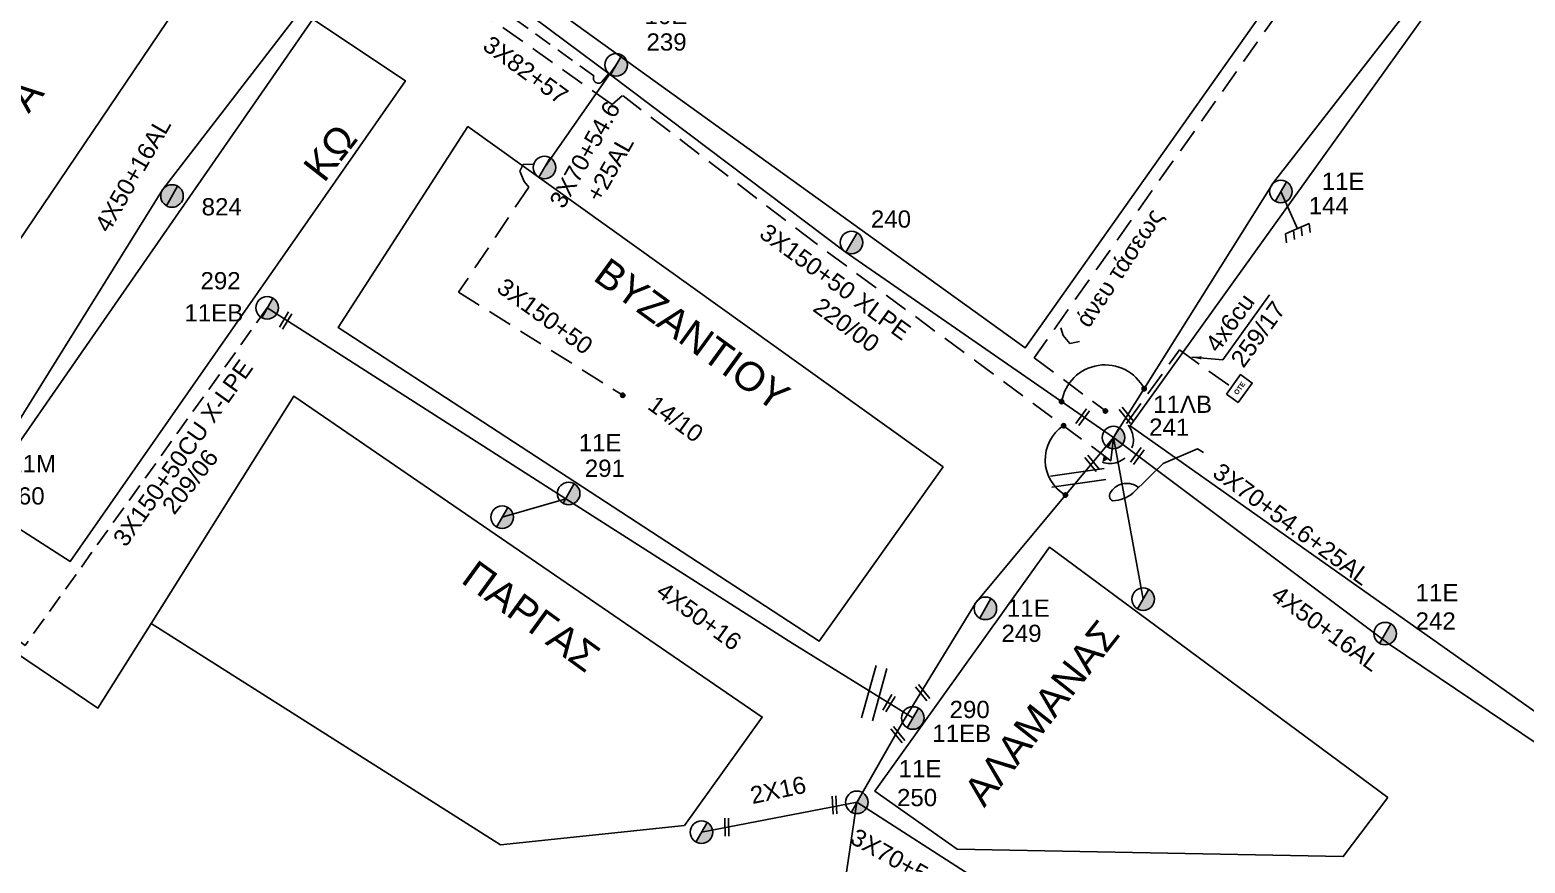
# Model space of a CAD drawing. Header units: millimetres. Extents: x 72 to 3039, y -786 to 786.
# Drawn here: x 1124.3 to 1280.6, y 606.4 to 693.5 of the extents above; entities that cross this region are included whole.
import ezdxf

# ---------------------------------------------------------------- set-up
doc = ezdxf.new("R2010")
doc.units = ezdxf.units.MM
doc.linetypes.add('DASHED', pattern=[19.05, 12.7, -6.35])
for name, color, linetype in [('Pillar OTE', 7, 'Continuous'), ('Άγνωστα', 7, 'Continuous'), ('Γέφυρες Εναέριου Δικτύου', 7, 'Continuous'), ('Γείωση', 7, 'Continuous'), ('Γυμνά εναέρια ΧΤ (1Φ)   2x16AL', 7, 'Continuous'), ('Γυμνά εναέρια ΧΤ και ΦΟΠ (3Φ)   4x50+16AL', 7, 'Continuous'), ('Επιγραφές - Σχήματα', 7, 'Continuous'), ('Καλώδια ΧΤ   3x150+50AL', 7, 'DASHED'), ('Καλώδια ΧΤ   3x150+50CU', 7, 'DASHED'), ('Καλώδια ΧΤ   3x150+70AL', 7, 'DASHED'), ('Καλώδια ΧΤ   3x150AL+50CU', 7, 'DASHED'), ('Μηχανική τομή', 7, 'Continuous'), ('Στύλος Ξύλινος', 7, 'Continuous'), ('Στύλος Ξύλινος @ 1', 7, 'Continuous'), ('Στύλος ΦΜ', 7, 'Continuous'), ('Στύλος ΦΜ @ 1', 7, 'Continuous'), ('Συνδέσεις', 7, 'Continuous'), ('Συνεστραμμένα ΧΤ   3x70+54.6+25 AL', 7, 'SYN_LINE'), ('Τομή', 7, 'Continuous'), ('Υπόβαθρο ΔΕΗ', 7, 'Continuous'), ('Υπόγεια καλώδια Παροχών ΧΤ   4x50AL', 7, 'DASHED'), ('Υπόγεια καλώδια Παροχών ΧΤ   4x6', 7, 'DASHED')]:
    doc.layers.add(name, color=color, linetype=linetype)
doc.styles.get("Standard").update_dxf_attribs({"font": 'arial.ttf'})
doc.linetypes.add('SYN_LINE', pattern='A,0.5,-0.0001,["/\\/\\/\\/",Standard,S=0.1,R=0,X=0,Y=-0.05],-0.25', length=0.7501)
doc.dimstyles.new('ISO-25', dxfattribs={"dimtxt": 2.5, "dimasz": 2.5, "dimexe": 1.25, "dimexo": 0.625, "dimtad": 1, "dimtxsty": 'Standard', "dimcen": 2.5, "dimadec": 0, "dimazin": 0, "dimtfac": 1, "dimtmove": 0, "dimatfit": 3, "dimfxl": 1, "dimarcsym": 0})

# ---------------------------------------------------------------- blocks, each defined once
blk = doc.blocks.new('ΥΠΑΡΧΩΝ ΤΣΙΜΕΝΤΕΝΙΟΣ ΣΤΥΛΟΣ')
at = {"layer": 'Στύλος ΦΜ'}
blk.add_hatch(color=7, dxfattribs=at).paths.add_polyline_path([(-1.29, -2.28, 0.574793), (2.62, 0, 0.268822), (1.3, 2.27)])
at = {"layer": 'Στύλος ΦΜ', "color": 7}
blk.add_line((-1.29, -2.28), (1.3, 2.27), dxfattribs=at)
blk.add_circle((0, 0), 2.62, dxfattribs=at)
at = {"layer": 'Στύλος ΦΜ', "flags": 4}
for tag, p in [('ΑΡΙΘΜΟΣ', (-4.68, 8.05)), ('ΤΥΠΟΣ', (-4.91, 3.03))]:
    blk.add_attdef(tag, p, '', height=4, dxfattribs=at)
blk = doc.blocks.new('ΥΠΑΡΧΩΝ ΞΥΛΙΝΟΣ ΣΤΥΛΟΣ')
at = {"layer": 'Στύλος Ξύλινος'}
h = blk.add_hatch(color=7, dxfattribs=at)
h.paths.add_polyline_path([(-2.62, 0, 0.270008), (-1.29, -2.28), (1.3, 2.27, 0.576266)])
h.paths.add_polyline_path([(-1.29, -2.28, 0.574793), (2.62, 0, 0.268822), (1.3, 2.27)])
at = {"layer": 'Στύλος Ξύλινος', "color": 7}
blk.add_line((-1.29, -2.28), (1.3, 2.27), dxfattribs=at)
blk.add_circle((0, 0), 2.62, dxfattribs=at)
at = {"layer": 'Στύλος Ξύλινος', "flags": 4}
for tag, p in [('ΑΡΙΘΜΟΣ', (-4.91, 8.6)), ('ΤΥΠΟΣ', (-4.85, 3.39))]:
    blk.add_attdef(tag, p, '', height=4, dxfattribs=at)
blk = doc.blocks.new('ΓΕΙΩΣΗ')
at = {"layer": 'Γείωση', "ltscale": 40}
for p, q in [((-2.34, 11.45), (-3, 9.45)), ((-0.34, 11.45), (-1, 9.45)), ((1.66, 11.45), (1, 9.45)), ((3.66, 11.45), (3, 9.45)), ((0, 9.45), (0, 0))]:
    blk.add_line(p, q, dxfattribs=at)
blk.add_lwpolyline([(-3, 9.45), (3, 9.45)], dxfattribs=at)
blk = doc.blocks.new('ΤΟΜΗ')
at = {"layer": 'Τομή', "ltscale": 40}
for p, q in [((-5.68, 0), (5.68, 0)), ((5.68, -2.33), (-5.68, -2.33))]:
    blk.add_line(p, q, dxfattribs=at)
blk = doc.blocks.new('ΜΗΧΑΝΙΚΗ ΤΟΜΗ')
at = {"layer": 'Μηχανική τομή', "ltscale": 40}
for p, q in [((-1.89, 0.78), (1.89, 0.78)), ((1.89, 0), (-1.89, 0))]:
    blk.add_line(p, q, dxfattribs=at)
blk = doc.blocks.new('_ΣΥΝΔΕΣΗ')
at = {"layer": 'Συνδέσεις', "linetype": 'SYN_LINE', "ltscale": 40}
blk.add_hatch(color=256, dxfattribs=at).paths.add_polyline_path([(0.5, -0.01, 1), (-0.5, -0.01, 1)])
at = {"layer": 'Συνδέσεις'}
blk.add_circle((0, -0.01), 0.5, dxfattribs=at)
blk = doc.blocks.new('PILLAR ΟΤΕ')
at = {"layer": 'Pillar OTE', "ltscale": 40}
blk.add_lwpolyline([(-3.31, 2.02), (3.39, 2.02), (3.39, -1.99), (-3.31, -1.99)], close=True, dxfattribs=at)
at = {"layer": 'Pillar OTE', "insert": (-1.81, 0.71), "char_height": 1.3575, "width": 109.961, "attachment_point": 1}
blk.add_mtext('{\\fArial|b1|i0|c161|p34;OTE}', dxfattribs=at)

msp = doc.modelspace()

# ---------------------------------------------------------------- hatches: boundary and pattern name
at = {"layer": 'Pillar OTE', "ltscale": 40}
h = msp.add_hatch(color=256, dxfattribs=at)
h.dxf.hatch_style = 1
h.paths.add_polyline_path([(1236.53, 649.06), (1236.38, 648.33), (1237.04, 648.69)])

# ---------------------------------------------------------------- linework, layer by layer
at = {"layer": 'Άγνωστα', "color": 27, "linetype": 'SYN_LINE', "ltscale": 8}
msp.add_line((1180.28, 644.52), (1173.63, 642.59), dxfattribs=at)
at = {"layer": 'Άγνωστα', "color": 6}
for points in [[(1237.55, 650.93), (1209.49, 670.35), (1184.98, 688.86), (1161.08, 706.67)], [(1274.86, 703.3), (1269.42, 697.02), (1254.3, 677.59), (1237.55, 650.93)]]:
    msp.add_lwpolyline(points, dxfattribs=at)
at = {"layer": 'Άγνωστα', "linetype": 'DASHED', "ltscale": 0.2}
msp.add_lwpolyline([(1263.6, 707.86), (1229.26, 659.27), (1236.71, 653.7)], dxfattribs=at)
at = {"layer": 'Άγνωστα', "color": 62}
for points in [[(1210.73, 612.77), (1215.48, 621.14), (1223.13, 633.62), (1237.55, 650.93)], [(1203.71, 565.41), (1210.73, 612.78)]]:
    msp.add_lwpolyline(points, dxfattribs=at)
at = {"layer": 'Γέφυρες Εναέριου Δικτύου'}
for centre, radius, start, end in [((1236.67, 653.92), 4.6, 27.2731, 170.4921), ((1234.68, 648.59), 4.27, 123.4172, 239.7311)]:
    msp.add_arc(centre, radius, start, end, dxfattribs=at)
at = {"layer": 'Γυμνά εναέρια ΧΤ (1Φ)   2x16AL', "color": 62}
msp.add_lwpolyline([(1210.74, 612.78), (1194.48, 609.65)], dxfattribs=at)
at = {"layer": 'Γυμνά εναέρια ΧΤ και ΦΟΠ (3Φ)   4x50+16AL', "color": 27}
for points in [[(1112.34, 636.45), (1117.64, 643.92), (1138.12, 676.81), (1161.08, 706.67)], [(1216.57, 621.6), (1203.97, 629.43), (1179.41, 645.08), (1149.08, 664.47)]]:
    msp.add_lwpolyline(points, dxfattribs=at)
at = {"layer": 'Γυμνά εναέρια ΧΤ και ΦΟΠ (3Φ)   4x50+16AL', "color": 6}
msp.add_lwpolyline([(1334.83, 659.67), (1297.52, 608.32), (1266.37, 629.32), (1237.55, 650.93)], dxfattribs=at)
at = {"layer": 'Επιγραφές - Σχήματα', "ltscale": 20}
msp.add_lwpolyline([(1233.99, 660.96), (1232.99, 660.77), (1232.3, 661.59), (1232.05, 662.4)], dxfattribs=at)
at = {"layer": 'Επιγραφές - Σχήματα'}
msp.add_lwpolyline([(1246.95, 649.36), (1246.34, 649.73), (1242.74, 648.19), (1239.59, 645.12, -0.166719), (1237.47, 644.3, -0.527015), (1237.32, 645.28, -0.435744), (1240.18, 645.69, -10.274181)], format="xyb", dxfattribs=at)
at = {"layer": 'Καλώδια ΧΤ   3x150+50AL', "color": 62, "ltscale": 0.2}
msp.add_lwpolyline([(1237.55, 650.93), (1237.29, 648.5), (1206.33, 671.3), (1186.28, 686.64)], dxfattribs=at)
at = {"layer": 'Καλώδια ΧΤ   3x150+50AL', "color": 6, "ltscale": 0.2}
msp.add_lwpolyline([(1176.93, 679.49), (1175.83, 679.48), (1175.49, 678.76), (1175.95, 677.7), (1176.42, 677.11), (1169.09, 666.11), (1186.25, 655.34)], dxfattribs=at)
at = {"layer": 'Καλώδια ΧΤ   3x150+50CU', "color": 27, "ltscale": 0.15}
msp.add_lwpolyline([(1149.08, 664.47), (1123.76, 629.18), (1121.03, 631.2)], dxfattribs=at)
at = {"layer": 'Καλώδια ΧΤ   3x150+70AL', "color": 62, "ltscale": 0.2}
msp.add_lwpolyline([(1186.22, 686.67), (1185.13, 685.73), (1162.44, 701.78)], dxfattribs=at)
at = {"layer": 'Καλώδια ΧΤ   3x150AL+50CU', "color": 6, "ltscale": 0.15}
msp.add_lwpolyline([(1163.2, 703.13), (1183.23, 688.75, 0.823903), (1184.06, 688.1), (1184.8, 688.98)], format="xyb", dxfattribs=at)
at = {"layer": 'Συνεστραμμένα ΧΤ   3x70+54.6+25 AL', "color": 6, "ltscale": 15}
msp.add_lwpolyline([(1185.56, 689.88), (1178.06, 679.16)], dxfattribs=at)
at = {"layer": 'Συνεστραμμένα ΧΤ   3x70+54.6+25 AL', "ltscale": 15}
msp.add_lwpolyline([(1237.55, 650.93), (1240.66, 634.03)], dxfattribs=at)
at = {"layer": 'Συνεστραμμένα ΧΤ   3x70+54.6+25 AL', "color": 62, "ltscale": 15}
msp.add_lwpolyline([(1210.73, 612.78), (1223.51, 604.56)], dxfattribs=at)
at = {"layer": 'Υπόβαθρο ΔΕΗ'}
for points in [[(1262.76, 709.02), (1228.32, 660.31), (1162.51, 707.7), (1197.28, 757.84), (1262.76, 709.02)], [(1141.23, 698.31), (1109.97, 652.06), (1047.6, 693.64), (1081.82, 739.29), (1141.23, 698.31)], [(1332.92, 659.14), (1274.62, 701.41), (1239.29, 652.15), (1297.01, 611.41), (1332.61, 659.36)], [(1153.85, 694.65), (1163.53, 688.23), (1128.46, 637.96), (1118.79, 644.17), (1153.85, 694.65)], [(1219.74, 647.85), (1206.77, 629.62), (1156.49, 662.44), (1170.05, 683.43), (1219.74, 647.85)], [(1248.98, 659.03), (1253.85, 665.83)], [(1192.71, 610.35), (1200.83, 621.7), (1151.87, 655.26), (1136.93, 631.49), (1173.45, 608.33), (1192.71, 610.35)], [(1266.23, 613.27), (1261.58, 607.11), (1221.22, 607.87), (1212.61, 613.93), (1230.88, 639.46), (1266.23, 613.27)], [(1092.2, 604.87), (1098.15, 613.94), (1112.92, 635.07), (1131.38, 622.63), (1136.93, 631.49)]]:
    msp.add_lwpolyline(points, dxfattribs=at)
for points in [[(1194.1, 600.07), (1187.22, 598.92), (1171.3, 599.45), (1157.65, 598.39), (1126.45, 599.59), (1115.6, 600.39), (1102.79, 600.13), (1084.34, 598.53), (1070.19, 596), (1066.6, 596), (1052.68, 600.13), (1039.74, 607.87), (1030.42, 614.26), (1010.88, 628.39), (1007.76, 630.03), (998.1, 633.45), (983.75, 634.92), (978.02, 636.58), (958.31, 644.7), (948.28, 647.6), (930.24, 645.93), (917.78, 645.4), (910.79, 645.4)], [(908.9, 635.57), (916.05, 637.93), (924.98, 639.2), (932.64, 639.46), (946.35, 636.6), (950.88, 636.34), (964.69, 632.07), (969.99, 629.94), (979.86, 626.01), (991.01, 625.34), (1000.67, 622.88), (1013.21, 613.33), (1023.06, 605.95), (1025.66, 604.81), (1034.21, 601.67), (1038.87, 598.15), (1049.79, 593.75), (1056.85, 589.36), (1072.12, 584.82), (1087.64, 582.76), (1094.58, 582.69), (1101.44, 586.29), (1109.5, 586.75), (1112.49, 587.48), (1127.45, 586.15), (1133.04, 587.48), (1149.56, 587.48), (1160.48, 586.95), (1172.77, 587.35), (1180.5, 586.42), (1191.42, 583.25)]]:
    msp.add_spline(points, degree=3, dxfattribs=at)
at = {"layer": 'Υπόγεια καλώδια Παροχών ΧΤ   4x6', "color": 85, "linetype": 'DASHED', "ltscale": 0.2}
msp.add_lwpolyline([(1236.39, 648.33, 0.786429), (1238.93, 652.4), (1244.44, 660.09), (1249.85, 656.21)], format="xyb", dxfattribs=at)

# ---------------------------------------------------------------- block references
at = {"layer": 'Pillar OTE', "xscale": 0.375, "yscale": 0.375, "zscale": 0.375, "rotation": 54}
msp.add_blockref('PILLAR ΟΤΕ', (1250.71, 656.03), dxfattribs=at)
at = {"layer": 'Γείωση', "xscale": 0.4499999999998139, "yscale": 0.4499999999998139, "zscale": 0.4499999999998139, "rotation": 204.123488962936}
msp.add_blockref('ΓΕΙΩΣΗ', (1255.04, 676.64), dxfattribs=at)
at = {"layer": 'Μηχανική τομή'}
for p, xscale, yscale, zscale, rotation in [((1151.17, 663.06), 0.4999999999998834, 0.4999999999998834, 0.4999999999998834, 59.34784312110624), ((1234.17, 653.16), 0.4999999999998046, 0.4999999999998046, 0.4999999999998046, 234.3662740213535), ((1239.04, 653.36), 0.4999999999998257, 0.4999999999998257, 0.4999999999998257, 128.7835310588512), ((1235.47, 648.34), 0.4999999999998257, 0.4999999999998257, 0.4999999999998257, 128.7835310588512), ((1239.89, 649.1), 0.4999999999998046, 0.4999999999998046, 0.4999999999998046, 234.3662740213535), ((1214.25, 623.04), 0.4999999999998689, 0.4999999999998689, 0.4999999999998689, 59.34784312110904), ((1217.76, 624.38), 0.4999999999998257, 0.4999999999998257, 0.4999999999998257, 128.7835310588512), ((1215.16, 619.97), 0.4999999999998257, 0.4999999999998257, 0.4999999999998257, 128.7835310588512), ((1208.58, 612.52), 0.4999999999998302, 0.4999999999998302, 0.4999999999998302, 93.71117284149736), ((1197.32, 610.19), 0.4999999999998388, 0.4999999999998388, 0.4999999999998388, 91.1588130240477)]:
    msp.add_blockref('ΜΗΧΑΝΙΚΗ ΤΟΜΗ', p, dxfattribs=dict(at, xscale=xscale, yscale=yscale, zscale=zscale, rotation=rotation))
at = {"layer": 'Στύλος Ξύλινος @ 1', "ltscale": 40}
ref = msp.add_blockref('ΥΠΑΡΧΩΝ ΞΥΛΙΝΟΣ ΣΤΥΛΟΣ', (1139.12, 676.18), dxfattribs=dict(at, xscale=0.4499999999998181, yscale=0.4499999999998181, zscale=0.4499999999998181))
ref.add_attrib('ΑΡΙΘΜΟΣ', '824', (1142.22, 674.15), dxfattribs={"layer": 'Στύλος Ξύλινος', "height": 1.8, "flags": 4})
at = {"layer": 'Στύλος ΦΜ @ 1', "ltscale": 40}
ref = msp.add_blockref('ΥΠΑΡΧΩΝ ΤΣΙΜΕΝΤΕΝΙΟΣ ΣΤΥΛΟΣ', (1185.56, 689.88), dxfattribs=dict(at, xscale=0.4499999999998181, yscale=0.4499999999998181, zscale=0.4499999999998181))
ref.add_attrib('ΤΥΠΟΣ', '10Ε', (1188.53, 694.15), dxfattribs={"layer": 'Στύλος ΦΜ', "height": 1.8, "flags": 4})
ref.add_attrib('ΑΡΙΘΜΟΣ', '239', (1188.73, 691.38), dxfattribs={"layer": 'Στύλος ΦΜ', "height": 1.8, "flags": 4})
at = {"layer": 'Στύλος ΦΜ @ 1', "ltscale": 40, "xscale": 0.4499999999998181, "yscale": 0.4499999999998181, "zscale": 0.4499999999998181}
for p in [(1178.06, 679.16), (1173.63, 642.59), (1240.66, 634.03), (1194.48, 609.65)]:
    msp.add_blockref('ΥΠΑΡΧΩΝ ΤΣΙΜΕΝΤΕΝΙΟΣ ΣΤΥΛΟΣ', p, dxfattribs=at)
at = {"layer": 'Στύλος ΦΜ @ 1', "ltscale": 40}
ref = msp.add_blockref('ΥΠΑΡΧΩΝ ΤΣΙΜΕΝΤΕΝΙΟΣ ΣΤΥΛΟΣ', (1255.04, 676.64), dxfattribs=dict(at, xscale=0.4499999999998181, yscale=0.4499999999998181, zscale=0.4499999999998181))
ref.add_attrib('ΤΥΠΟΣ', '11Ε', (1259.32, 676.82), dxfattribs={"layer": 'Στύλος ΦΜ', "height": 1.8, "flags": 4})
ref.add_attrib('ΑΡΙΘΜΟΣ', '144', (1257.96, 674.27), dxfattribs={"layer": 'Στύλος ΦΜ', "height": 1.8, "flags": 4})
ref = msp.add_blockref('ΥΠΑΡΧΩΝ ΤΣΙΜΕΝΤΕΝΙΟΣ ΣΤΥΛΟΣ', (1210.16, 671.32), dxfattribs=dict(at, xscale=0.4499999999998181, yscale=0.4499999999998181, zscale=0.4499999999998181))
ref.add_attrib('ΑΡΙΘΜΟΣ', '240', (1212.19, 672.87), dxfattribs={"layer": 'Στύλος ΦΜ', "height": 1.8, "flags": 4})
ref = msp.add_blockref('ΥΠΑΡΧΩΝ ΤΣΙΜΕΝΤΕΝΙΟΣ ΣΤΥΛΟΣ', (1149.08, 664.48), dxfattribs=dict(at, xscale=0.4499999999998181, yscale=0.4499999999998181, zscale=0.4499999999998181))
ref.add_attrib('ΤΥΠΟΣ', '11ΕΒ', (1140.42, 663.06), dxfattribs={"layer": 'Στύλος ΦΜ', "height": 1.8, "flags": 4})
ref.add_attrib('ΑΡΙΘΜΟΣ', '292', (1142.1, 666.42), dxfattribs={"layer": 'Στύλος ΦΜ', "height": 1.8, "flags": 4})
ref = msp.add_blockref('ΥΠΑΡΧΩΝ ΤΣΙΜΕΝΤΕΝΙΟΣ ΣΤΥΛΟΣ', (1237.55, 650.93), dxfattribs=dict(at, xscale=0.4499999999998181, yscale=0.4499999999998181, zscale=0.4499999999998181))
ref.add_attrib('ΤΥΠΟΣ', '11ΛΒ', (1241.7, 653.5), dxfattribs={"layer": 'Στύλος ΦΜ', "height": 1.8, "flags": 4})
ref.add_attrib('ΑΡΙΘΜΟΣ', '241', (1241.28, 651.11), dxfattribs={"layer": 'Στύλος ΦΜ', "height": 1.8, "flags": 4})
ref = msp.add_blockref('ΥΠΑΡΧΩΝ ΤΣΙΜΕΝΤΕΝΙΟΣ ΣΤΥΛΟΣ', (1180.59, 645.08), dxfattribs=dict(at, xscale=0.4499999999998181, yscale=0.4499999999998181, zscale=0.4499999999998181))
ref.add_attrib('ΤΥΠΟΣ', '11Ε', (1181.64, 649.48), dxfattribs={"layer": 'Στύλος ΦΜ', "height": 1.8, "flags": 4})
ref.add_attrib('ΑΡΙΘΜΟΣ', '291', (1182.28, 646.81), dxfattribs={"layer": 'Στύλος ΦΜ', "height": 1.8, "flags": 4})
ref = msp.add_blockref('ΥΠΑΡΧΩΝ ΤΣΙΜΕΝΤΕΝΙΟΣ ΣΤΥΛΟΣ', (1117.64, 643.92), dxfattribs=dict(at, xscale=0.4499999999998181, yscale=0.4499999999998181, zscale=0.4499999999998181))
ref.add_attrib('ΤΥΠΟΣ', '11Μ', (1122.1, 647.3), dxfattribs={"layer": 'Στύλος ΦΜ', "height": 1.8, "flags": 4})
ref.add_attrib('ΑΡΙΘΜΟΣ', '260', (1121.61, 643.92), dxfattribs={"layer": 'Στύλος ΦΜ', "height": 1.8, "flags": 4})
ref = msp.add_blockref('ΥΠΑΡΧΩΝ ΤΣΙΜΕΝΤΕΝΙΟΣ ΣΤΥΛΟΣ', (1265.95, 630.42), dxfattribs=dict(at, xscale=0.4499999999998181, yscale=0.4499999999998181, zscale=0.4499999999998181))
ref.add_attrib('ΤΥΠΟΣ', '11Ε', (1269.14, 633.81), dxfattribs={"layer": 'Στύλος ΦΜ', "height": 1.8, "flags": 4})
ref.add_attrib('ΑΡΙΘΜΟΣ', '242', (1269.14, 630.84), dxfattribs={"layer": 'Στύλος ΦΜ', "height": 1.8, "flags": 4})
ref = msp.add_blockref('ΥΠΑΡΧΩΝ ΤΣΙΜΕΝΤΕΝΙΟΣ ΣΤΥΛΟΣ', (1224.16, 633.06), dxfattribs=dict(at, xscale=0.4499999999998181, yscale=0.4499999999998181, zscale=0.4499999999998181))
ref.add_attrib('ΤΥΠΟΣ', '11Ε', (1226.41, 632.18), dxfattribs={"layer": 'Στύλος ΦΜ', "height": 1.8, "flags": 4})
ref.add_attrib('ΑΡΙΘΜΟΣ', '249', (1225.84, 629.55), dxfattribs={"layer": 'Στύλος ΦΜ', "height": 1.8, "flags": 4})
ref = msp.add_blockref('ΥΠΑΡΧΩΝ ΤΣΙΜΕΝΤΕΝΙΟΣ ΣΤΥΛΟΣ', (1216.57, 621.6), dxfattribs=dict(at, xscale=0.4499999999998181, yscale=0.4499999999998181, zscale=0.4499999999998181))
ref.add_attrib('ΤΥΠΟΣ', '11ΕΒ', (1218.61, 619.09), dxfattribs={"layer": 'Στύλος ΦΜ', "height": 1.8, "flags": 4})
ref.add_attrib('ΑΡΙΘΜΟΣ', '290', (1220.42, 621.59), dxfattribs={"layer": 'Στύλος ΦΜ', "height": 1.8, "flags": 4})
ref = msp.add_blockref('ΥΠΑΡΧΩΝ ΤΣΙΜΕΝΤΕΝΙΟΣ ΣΤΥΛΟΣ', (1210.73, 612.78), dxfattribs=dict(at, xscale=0.4499999999998181, yscale=0.4499999999998181, zscale=0.4499999999998181))
ref.add_attrib('ΤΥΠΟΣ', '11Ε', (1215.09, 615.4), dxfattribs={"layer": 'Στύλος ΦΜ', "height": 1.8, "flags": 4})
ref.add_attrib('ΑΡΙΘΜΟΣ', '250', (1214.92, 612.38), dxfattribs={"layer": 'Στύλος ΦΜ', "height": 1.8, "flags": 4})
at = {"layer": 'Συνδέσεις', "xscale": 0.4499999999998181, "yscale": 0.4499999999998181, "zscale": 0.4499999999998181}
for p in [(1186.25, 655.35), (1240.76, 656.03), (1232.13, 654.69), (1236.71, 653.7), (1232.33, 652.16), (1232.53, 644.91)]:
    msp.add_blockref('_ΣΥΝΔΕΣΗ', p, dxfattribs=at)
at = {"layer": 'Τομή'}
for p, xscale, yscale, zscale, rotation in [((1233.93, 646.13), 0.4999999999997703, 0.4999999999997703, 0.4999999999997703, 188.3219209342928), ((1213.11, 624.05), 0.4999999999998629, 0.4999999999998629, 0.4999999999998629, 254.4246039707517)]:
    msp.add_blockref('ΤΟΜΗ', p, dxfattribs=dict(at, xscale=xscale, yscale=yscale, zscale=zscale, rotation=rotation))

# ---------------------------------------------------------------- texts
at = {"layer": 'Άγνωστα', "insert": (1172.53, 693.06), "char_height": 1.8, "width": 11.8763, "attachment_point": 1, "rotation": 323.9752}
msp.add_mtext('3X82+57', dxfattribs=at)
at = {"layer": 'Γυμνά εναέρια ΧΤ (1Φ)   2x16AL', "insert": (1199.43, 614.35), "char_height": 1.8, "width": 11.8763, "attachment_point": 1, "rotation": 11.964}
msp.add_mtext('2X16', dxfattribs=at)
at = {"layer": 'Γυμνά εναέρια ΧΤ και ΦΟΠ (3Φ)   4x50+16AL', "char_height": 1.8, "attachment_point": 1}
for s, insert, width, rotation in [('4X50+16AL', (1130.95, 673.12), 34.9838, 60.0878), ('4X50+16', (1190.66, 635.96), 11.8763, 323.9752), ('4X50+16AL', (1254.96, 635.58), 34.9838, 323.9752)]:
    msp.add_mtext(s, dxfattribs=dict(at, insert=insert, width=width, rotation=rotation))
at = {"layer": 'Επιγραφές - Σχήματα', "attachment_point": 1}
for s, insert, char_height, width, rotation in [('NOTAPA', (1112.71, 675.39), 3, 11.8763, 51.0418), ('KΩ', (1152.65, 679.31), 3, 11.8763, 51.9954), ('άνευ τάσεως', (1233.48, 663.27), 1.8, 16.4923, 56.3628), ('BYZANTIOY', (1184.78, 669.89), 3, 20.9093, 323.9752), ('220/00', (1207.06, 665.69), 1.8, 11.8763, 323.9752), ('14/10', (1189.78, 655.45), 1.8, 11.8763, 323.9752), ('209/06', (1137.93, 643.85), 1.8, 11.8763, 51.9954), ('\\pt18;ΠAPΓAΣ', (1170.97, 638.26), 3, 11.8763, 323.9752), ('ΑΛΑΜΑΝΑΣ', (1221.68, 614.01), 3, 28.0728, 51.6927)]:
    msp.add_mtext(s, dxfattribs=dict(at, insert=insert, char_height=char_height, width=width, rotation=rotation))
at = {"layer": 'Καλώδια ΧΤ   3x150+50AL', "char_height": 1.8, "attachment_point": 1, "rotation": 323.9752}
for s, insert, width in [('3X150+50 XLPE', (1201.45, 673.42), 22.1644), ('3X150+50', (1173.99, 667.73), 11.8763)]:
    msp.add_mtext(s, dxfattribs=dict(at, insert=insert, width=width))
at = {"layer": 'Καλώδια ΧΤ   3x150+50CU', "insert": (1132.82, 640.41), "char_height": 1.8, "width": 33.3607, "attachment_point": 1, "rotation": 54.5858}
msp.add_mtext('3X150+50CU X-LPE', dxfattribs=at)
at = {"layer": 'Συνεστραμμένα ΧΤ   3x70+54.6+25 AL', "char_height": 1.8, "width": 16.2172, "attachment_point": 1}
for s, insert, rotation in [('\\pi2.1014;3X70+54.6\\P\\pi4.5528;+25AL', (1177.46, 673.79), 60.6136), ('3X70+54.6+25AL', (1248.84, 648.4), 323.705), ('3X70+54.6+25AL', (1210.77, 610.16), 330.6136)]:
    msp.add_mtext(s, dxfattribs=dict(at, insert=insert, rotation=rotation))
at = {"layer": 'Υπόγεια καλώδια Παροχών ΧΤ   4x50AL', "color": 7, "ltscale": 0.2, "char_height": 1.8, "attachment_point": 1, "rotation": 54}
for s, insert in [('4x6cu', (1247.02, 660.75)), ('259/17', (1249.68, 659.15))]:
    msp.add_mtext_dynamic_manual_height_columns(s, width=1.8, gutter_width=12.5, heights=[0.118], dxfattribs=dict(at, insert=insert))

# ---------------------------------------------------------------- leaders
at = {"layer": 'Επιγραφές - Σχήματα', "ltscale": 40}
msp.add_leader([(1245.75, 659.34), (1248.98, 659.03)], dimstyle='ISO-25', override={"dimasz": 1, "dimtad": 0}, dxfattribs=at)

doc.saveas('drawing.dxf')
